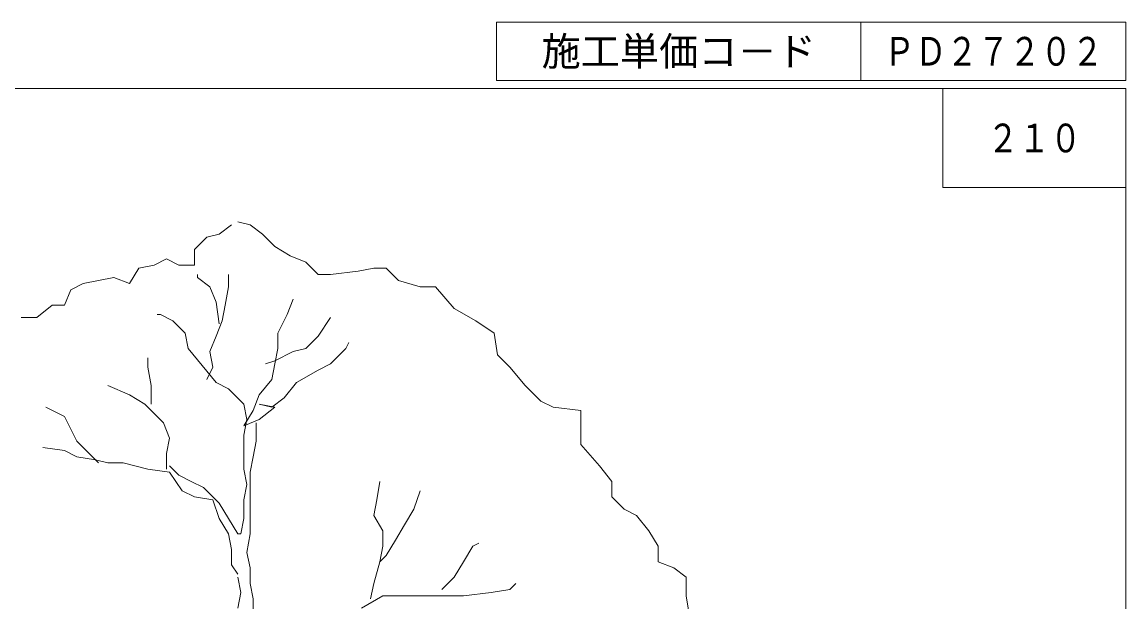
# Model space of a CAD drawing. Units: millimetres, scale not verified. Extents: x 172 to 2911, y 2048 to 3915.
# Drawn here: x 1998 to 2911, y 3435 to 3915 of the extents above; entities that cross this region are included whole.
import ezdxf
from ezdxf.enums import TextEntityAlignment as Align

# ---------------------------------------------------------------- set-up
doc = ezdxf.new("R2010")
doc.units = ezdxf.units.MM
doc.header["$LTSCALE"] = 10
doc.layers.add('_0-0_', color=7, linetype='Continuous', lineweight=13)
doc.layers.add('本体', color=7, linetype='Continuous', lineweight=13)
doc.styles.add('ＭＳ ゴシック', font='')
doc.styles.get('ＭＳ ゴシック').set_extended_font_data('MS Gothic')

msp = doc.modelspace()

# ---------------------------------------------------------------- linework, layer by layer
at = {"layer": '_0-0_'}
for p, q in [((2390.5, 3914.76), (2910.61, 3914.76)), ((2390.5, 3914.76), (2390.5, 3866.39)), ((2691.69, 3914.76), (2691.69, 3866.39)), ((2910.61, 3914.76), (2910.61, 3866.39)), ((2390.5, 3866.39), (2910.61, 3866.39)), ((2759.26, 3859.9), (2759.26, 3777.9)), ((2910.61, 3777.9), (2759.26, 3777.9))]:
    msp.add_line(p, q, dxfattribs=at)
at = {"layer": '_0-0_', "color": 6}
msp.add_lwpolyline([(2910.61, 3859.9), (172.48, 3859.9), (172.48, 2048.09), (2910.61, 2048.09)], close=True, dxfattribs=at)
at = {"layer": '本体'}
for p, q in [((2176.62, 3749.57), (2186.84, 3747.01)), ((2171.51, 3747.01), (2161.29, 3739.34)), ((2186.84, 3747.01), (2197.06, 3739.34)), ((2151.07, 3736.79), (2140.85, 3726.57)), ((2161.29, 3739.34), (2151.07, 3736.79)), ((2197.06, 3739.34), (2207.28, 3729.12)), ((2140.85, 3726.57), (2140.85, 3713.79)), ((2207.28, 3729.12), (2220.06, 3721.46)), ((2107.63, 3713.79), (2094.85, 3711.24)), ((2117.85, 3718.9), (2107.63, 3713.79)), ((2128.07, 3713.79), (2117.85, 3718.9)), ((2140.85, 3713.79), (2128.07, 3713.79)), ((2220.06, 3721.46), (2232.83, 3716.35)), ((2232.83, 3716.35), (2243.05, 3706.13)), ((2074.41, 3703.57), (2061.64, 3701.02)), ((2087.19, 3698.46), (2074.41, 3703.57)), ((2094.85, 3711.24), (2087.19, 3698.46)), ((2143.4, 3703.57), (2143.4, 3706.13)), ((2153.62, 3695.91), (2143.4, 3703.57)), ((2168.95, 3706.13), (2168.95, 3695.91)), ((2243.05, 3706.13), (2253.27, 3706.13)), ((2253.27, 3706.13), (2276.27, 3708.68)), ((2276.27, 3708.68), (2289.05, 3711.24)), ((2289.05, 3711.24), (2299.27, 3711.24)), ((2299.27, 3711.24), (2309.49, 3701.02)), ((2048.86, 3698.46), (2038.64, 3693.35)), ((2061.64, 3701.02), (2048.86, 3698.46)), ((2158.73, 3683.13), (2153.62, 3695.91)), ((2168.95, 3695.91), (2166.4, 3680.58)), ((2309.49, 3701.02), (2327.37, 3695.91)), ((2327.37, 3695.91), (2340.15, 3695.91)), ((2340.15, 3695.91), (2355.48, 3678.02)), ((2038.64, 3693.35), (2033.53, 3680.58)), ((2222.61, 3685.69), (2217.5, 3672.91)), ((2023.31, 3680.58), (2010.53, 3670.36)), ((2033.53, 3680.58), (2023.31, 3680.58)), ((2161.29, 3665.24), (2158.73, 3683.13)), ((2166.4, 3680.58), (2163.84, 3667.8)), ((2355.48, 3678.02), (2373.37, 3667.8)), ((2010.53, 3670.36), (1997.76, 3670.36)), ((2112.74, 3672.91), (2110.18, 3672.91)), ((2122.96, 3667.8), (2112.74, 3672.91)), ((2133.18, 3657.58), (2122.96, 3667.8)), ((2163.84, 3667.8), (2158.73, 3655.02)), ((2217.5, 3672.91), (2209.84, 3657.58)), ((2253.27, 3670.36), (2243.05, 3655.02)), ((2373.37, 3667.8), (2388.7, 3657.58)), ((2135.74, 3644.8), (2133.18, 3657.58)), ((2158.73, 3655.02), (2153.62, 3642.25)), ((2209.84, 3657.58), (2209.84, 3644.8)), ((2243.05, 3655.02), (2232.83, 3644.8)), ((2266.05, 3644.8), (2268.61, 3649.91)), ((2388.7, 3657.58), (2391.25, 3639.69)), ((2158.73, 3616.7), (2135.74, 3644.8)), ((2153.62, 3642.25), (2156.18, 3629.47)), ((2209.84, 3644.8), (2207.28, 3632.03)), ((2222.61, 3642.25), (2207.28, 3634.58)), ((2232.83, 3644.8), (2222.61, 3642.25)), ((2253.27, 3632.03), (2266.05, 3644.8)), ((2391.25, 3639.69), (2401.47, 3629.47)), ((2102.52, 3629.47), (2102.52, 3637.14)), ((2207.28, 3634.58), (2199.62, 3632.03)), ((2207.28, 3632.03), (2204.73, 3619.25)), ((2243.05, 3626.92), (2253.27, 3632.03)), ((2105.07, 3614.14), (2102.52, 3629.47)), ((2156.18, 3629.47), (2151.07, 3619.25)), ((2225.17, 3616.7), (2243.05, 3626.92)), ((2401.47, 3629.47), (2414.25, 3614.14)), ((2069.3, 3614.14), (2087.19, 3606.48)), ((2105.07, 3598.81), (2105.07, 3614.14)), ((2168.95, 3611.59), (2158.73, 3616.7)), ((2204.73, 3619.25), (2194.51, 3606.48)), ((2214.95, 3603.92), (2225.17, 3616.7)), ((2414.25, 3614.14), (2427.03, 3601.37)), ((2087.19, 3606.48), (2099.96, 3598.81)), ((2181.73, 3598.81), (2168.95, 3611.59)), ((2194.51, 3606.48), (2189.4, 3593.7)), ((2204.73, 3596.26), (2214.95, 3603.92)), ((2018.2, 3596.26), (2033.53, 3588.59)), ((2099.96, 3598.81), (2115.3, 3583.48)), ((2184.28, 3586.03), (2181.73, 3598.81)), ((2194.51, 3598.81), (2204.73, 3596.26)), ((2207.28, 3596.26), (2194.51, 3598.81)), ((2194.51, 3586.03), (2207.28, 3596.26)), ((2427.03, 3601.37), (2437.25, 3596.26)), ((2437.25, 3596.26), (2460.24, 3593.7)), ((2033.53, 3588.59), (2043.75, 3568.15)), ((2189.4, 3593.7), (2181.73, 3580.92)), ((2181.73, 3580.92), (2194.51, 3586.03)), ((2181.73, 3573.26), (2184.28, 3586.03)), ((2460.24, 3593.7), (2460.24, 3578.37)), ((2115.3, 3583.48), (2120.41, 3570.7)), ((2191.95, 3583.48), (2191.95, 3568.15)), ((2460.24, 3578.37), (2460.24, 3565.59)), ((2043.75, 3568.15), (2053.97, 3557.93)), ((2120.41, 3570.7), (2117.85, 3557.93)), ((2181.73, 3557.93), (2181.73, 3573.26)), ((2191.95, 3568.15), (2189.4, 3555.37)), ((2015.64, 3563.04), (2033.53, 3560.48)), ((2033.53, 3560.48), (2043.75, 3555.37)), ((2053.97, 3557.93), (2061.64, 3550.26)), ((2117.85, 3557.93), (2117.85, 3545.15)), ((2181.73, 3545.15), (2181.73, 3557.93)), ((2460.24, 3565.59), (2475.57, 3547.71)), ((2043.75, 3555.37), (2059.08, 3552.82)), ((2059.08, 3552.82), (2069.3, 3550.26)), ((2069.3, 3550.26), (2082.08, 3550.26)), ((2082.08, 3550.26), (2102.52, 3545.15)), ((2189.4, 3555.37), (2186.84, 3542.6)), ((2102.52, 3545.15), (2120.41, 3542.6)), ((2120.41, 3547.71), (2128.07, 3540.04)), ((2120.41, 3542.6), (2130.63, 3527.27)), ((2128.07, 3540.04), (2138.29, 3534.93)), ((2184.28, 3532.38), (2181.73, 3545.15)), ((2186.84, 3542.6), (2186.84, 3529.82)), ((2475.57, 3547.71), (2485.79, 3534.93)), ((2138.29, 3534.93), (2148.51, 3529.82)), ((2181.73, 3519.6), (2184.28, 3532.38)), ((2294.16, 3534.93), (2291.6, 3519.6)), ((2485.79, 3534.93), (2485.79, 3522.16)), ((2130.63, 3527.27), (2140.85, 3522.16)), ((2140.85, 3522.16), (2156.18, 3519.6)), ((2148.51, 3529.82), (2161.29, 3517.05)), ((2186.84, 3529.82), (2186.84, 3517.05)), ((2327.37, 3527.27), (2322.26, 3511.93)), ((2485.79, 3522.16), (2496.02, 3511.93)), ((2156.18, 3519.6), (2161.29, 3504.27)), ((2161.29, 3517.05), (2168.95, 3504.27)), ((2181.73, 3504.27), (2181.73, 3519.6)), ((2186.84, 3517.05), (2186.84, 3504.27)), ((2291.6, 3519.6), (2289.05, 3506.82)), ((2322.26, 3511.93), (2314.6, 3499.16)), ((2496.02, 3511.93), (2506.24, 3506.82)), ((2161.29, 3504.27), (2168.95, 3491.49)), ((2168.95, 3504.27), (2176.62, 3491.49)), ((2179.17, 3491.49), (2181.73, 3504.27)), ((2186.84, 3504.27), (2186.84, 3491.49)), ((2289.05, 3506.82), (2296.71, 3494.05)), ((2506.24, 3506.82), (2516.46, 3494.05)), ((2296.71, 3494.05), (2296.71, 3481.27)), ((2314.6, 3499.16), (2306.93, 3486.38)), ((2516.46, 3494.05), (2524.12, 3481.27)), ((2168.95, 3491.49), (2171.51, 3478.72)), ((2176.62, 3491.49), (2179.17, 3491.49)), ((2186.84, 3491.49), (2184.28, 3476.16)), ((2306.93, 3486.38), (2299.27, 3473.61)), ((2171.51, 3478.72), (2171.51, 3465.94)), ((2184.28, 3476.16), (2186.84, 3463.39)), ((2296.71, 3481.27), (2294.16, 3468.5)), ((2363.15, 3468.5), (2370.81, 3481.27)), ((2370.81, 3481.27), (2375.92, 3483.83)), ((2524.12, 3481.27), (2524.12, 3468.5)), ((2294.16, 3468.5), (2289.05, 3450.61)), ((2299.27, 3473.61), (2294.16, 3468.5)), ((2355.48, 3455.72), (2363.15, 3468.5)), ((2524.12, 3468.5), (2536.9, 3463.39)), ((2171.51, 3465.94), (2176.62, 3458.28)), ((2186.84, 3463.39), (2186.84, 3450.61)), ((2536.9, 3463.39), (2547.12, 3455.72)), ((2176.62, 3455.72), (2179.17, 3442.95)), ((2186.84, 3450.61), (2189.4, 3437.84)), ((2289.05, 3450.61), (2286.49, 3437.84)), ((2345.26, 3445.5), (2355.48, 3455.72)), ((2401.47, 3445.5), (2406.58, 3450.61)), ((2547.12, 3455.72), (2547.12, 3440.39)), ((2179.17, 3442.95), (2176.62, 3430.17)), ((2278.83, 3430.17), (2296.71, 3440.39)), ((2296.71, 3440.39), (2312.04, 3440.39)), ((2312.04, 3440.39), (2322.26, 3440.39)), ((2322.26, 3440.39), (2337.59, 3440.39)), ((2337.59, 3440.39), (2347.82, 3440.39)), ((2347.82, 3440.39), (2363.15, 3440.39)), ((2363.15, 3440.39), (2386.14, 3442.95)), ((2386.14, 3442.95), (2401.47, 3445.5)), ((2547.12, 3440.39), (2549.67, 3425.06)), ((2189.4, 3437.84), (2189.4, 3425.06))]:
    msp.add_line(p, q, dxfattribs=at)

# ---------------------------------------------------------------- texts
at = {"layer": '_0-0_', "style": 'ＭＳ ゴシック'}
msp.add_text('施工単価コ－ド', height=23.74, dxfattribs=at).set_placement((2541.09, 3890.58), align=Align.MIDDLE_CENTER)
at = {"layer": '_0-0_', "style": 'ＭＳ ゴシック', "width": 0.8}
for s, p in [('ＰＤ２７２０２', (2801.15, 3890.58)), ('２１０', (2834.93, 3818.9))]:
    msp.add_text(s, height=23.74, dxfattribs=at).set_placement(p, align=Align.MIDDLE_CENTER)

doc.saveas('drawing.dxf')
